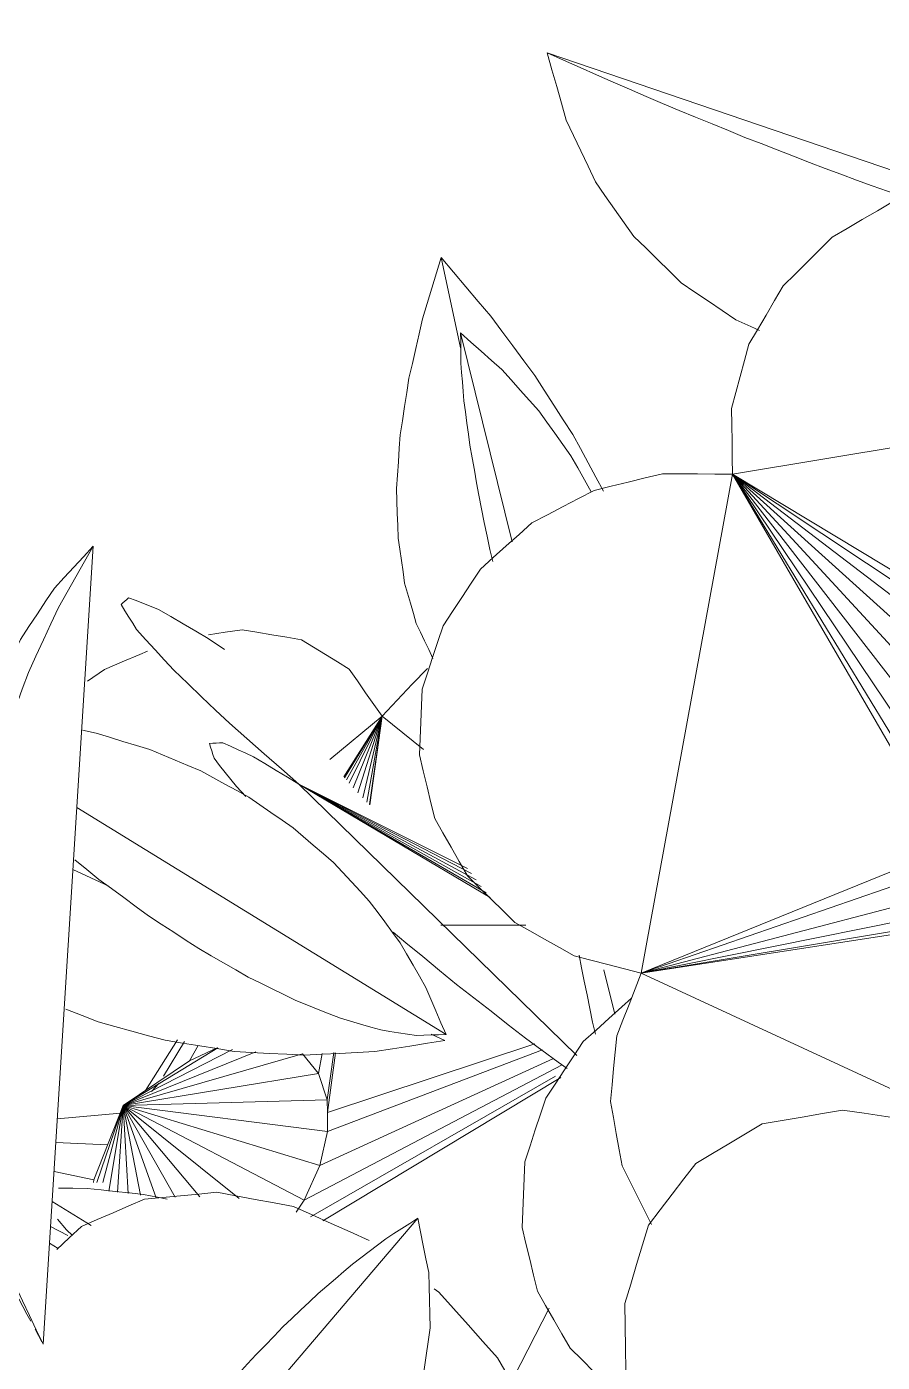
# Model space of a CAD drawing. Header units: metres. Extents: x -18.34 to -13.25, y -25.49 to -16.26.
# Drawn here: x -14.9916 to -14.9324, y -16.5985 to -16.5061 of the extents above; entities that cross this region are included whole.
import ezdxf

# ---------------------------------------------------------------- set-up
doc = ezdxf.new("R2010")
doc.units = ezdxf.units.M
doc.layers.add('Importações nas famílias', color=7, linetype='Continuous', lineweight=5)
doc.layers.add('Vegetação', color=7, linetype='Continuous', lineweight=5)

# ---------------------------------------------------------------- blocks, each defined once
blk = doc.blocks.new('Planta_pergolado_12200 - plantas pergolado_skp_Component_12-V4-Pavimento 02 - Executivo')
at = {"layer": 'Importações nas famílias', "color": 9, "flags": 128}
for points in [[(0.155129, 0.017138), (0.155003, 0.016667), (0.154782, 0.015838)], [(0.154782, 0.015838), (0.154714, 0.014989), (0.154645, 0.01414), (0.154577, 0.013291), (0.154508, 0.012442)], [(0.154508, 0.012442), (0.154594, 0.011593), (0.154679, 0.010744), (0.154764, 0.009894), (0.15485, 0.009045)], [(0.15485, 0.009045), (0.155087, 0.008215), (0.155324, 0.007385), (0.155561, 0.006555), (0.155798, 0.005725)], [(0.155798, 0.005725), (0.156182, 0.004934), (0.156565, 0.004143), (0.156949, 0.003352), (0.157332, 0.002561)], [(0.157332, 0.002561), (0.157853, 0.001827), (0.158374, 0.001094)]]:
    blk.add_lwpolyline(points, dxfattribs=at)
blk = doc.blocks.new('Planta_pergolado_12200 - plantas pergolado_skp_Component_16-V1385-Pavimento 02 - Executivo')
blk.add_blockref('Planta_pergolado_12200 - plantas pergolado_skp_Component_12-V4-Pavimento 02 - Executivo', (0, 0))
blk = doc.blocks.new('Planta_pergolado_12200 - plantas pergolado_skp_-V1386-Pavimento 02 - Executivo')
blk.add_blockref('Planta_pergolado_12200 - plantas pergolado_skp_Component_16-V1385-Pavimento 02 - Executivo', (0, 0))
blk = doc.blocks.new('Planta_pergolado_12200 - plantas pergolado_skp_-V1387-Pavimento 02 - Executivo')
at = {"xscale": 1.254472261797389, "yscale": 1.254472261797389, "zscale": 1.254472261797389, "rotation": 44.99999999999149}
blk.add_blockref('Planta_pergolado_12200 - plantas pergolado_skp_-V1386-Pavimento 02 - Executivo', (0.101937, -0.102346), dxfattribs=at)
blk = doc.blocks.new('Planta_pergolado_12200 - plantas pergolado_skp_Component_12-V108-Pavimento 02 - Executivo')
at = {"layer": 'Importações nas famílias', "color": 9}
blk.add_line((0.159415, -0.000373), (0.166844, 0.020038), dxfattribs=at)
at = {"layer": 'Importações nas famílias', "color": 9, "flags": 128}
for points in [[(0.164582, 0.016998), (0.164856, 0.017774), (0.16513, 0.01855)], [(0.155129, 0.017138), (0.155003, 0.016667), (0.154782, 0.015838)], [(0.163492, 0.013721), (0.163765, 0.01454), (0.164037, 0.01536), (0.16431, 0.016179), (0.164582, 0.016998)], [(0.154782, 0.015838), (0.154714, 0.014989), (0.154645, 0.01414), (0.154577, 0.013291), (0.154508, 0.012442)], [(0.162418, 0.010307), (0.162687, 0.011161), (0.162955, 0.012014), (0.163223, 0.012868), (0.163492, 0.013721)], [(0.154508, 0.012442), (0.154594, 0.011593), (0.154679, 0.010744), (0.154764, 0.009894), (0.15485, 0.009045)], [(0.161373, 0.006794), (0.161634, 0.007672), (0.161896, 0.008551), (0.162157, 0.009429), (0.162418, 0.010307)], [(0.15485, 0.009045), (0.155087, 0.008215), (0.155324, 0.007385), (0.155561, 0.006555), (0.155798, 0.005725)], [(0.160369, 0.003221), (0.16062, 0.004114), (0.160871, 0.005007), (0.161122, 0.005901), (0.161373, 0.006794)], [(0.155798, 0.005725), (0.156182, 0.004934), (0.156565, 0.004143), (0.156949, 0.003352), (0.157332, 0.002561)], [(0.159415, -0.000373), (0.159654, 0.000525), (0.159892, 0.001424), (0.16013, 0.002322), (0.160369, 0.003221)], [(0.157332, 0.002561), (0.157853, 0.001827), (0.158374, 0.001094), (0.158895, 0.00036), (0.159415, -0.000373)]]:
    blk.add_lwpolyline(points, dxfattribs=at)
blk = doc.blocks.new('Planta_pergolado_12200 - plantas pergolado_skp_Component_16-V1460-Pavimento 02 - Executivo')
blk.add_blockref('Planta_pergolado_12200 - plantas pergolado_skp_Component_12-V108-Pavimento 02 - Executivo', (0, 0))
blk = doc.blocks.new('Planta_pergolado_12200 - plantas pergolado_skp_-V1466-Pavimento 02 - Executivo')
blk.add_blockref('Planta_pergolado_12200 - plantas pergolado_skp_Component_16-V1460-Pavimento 02 - Executivo', (0, 0))
blk = doc.blocks.new('Planta_pergolado_12200 - plantas pergolado_skp_-V1467-Pavimento 02 - Executivo')
at = {"xscale": 1.254472261797389, "yscale": 1.254472261797389, "zscale": 1.254472261797389, "rotation": 44.99999999999149}
blk.add_blockref('Planta_pergolado_12200 - plantas pergolado_skp_-V1466-Pavimento 02 - Executivo', (0.101937, -0.102346), dxfattribs=at)
blk = doc.blocks.new('Planta_pergolado_12200 - plantas pergolado_skp_-V1496-Pavimento 02 - Executivo')
at = {"rotation": 89.9999999999999}
for name in ['Planta_pergolado_12200 - plantas pergolado_skp_-V1467-Pavimento 02 - Executivo', 'Planta_pergolado_12200 - plantas pergolado_skp_-V1387-Pavimento 02 - Executivo']:
    blk.add_blockref(name, (0.52797, 0.01573), dxfattribs=at)
blk = doc.blocks.new('Planta_pergolado_12200 - plantas pergolado_skp_Component_12-V1782-Pavimento 02 - Executivo')
at = {"layer": 'Importações nas famílias', "color": 9}
for p, q in [((0.194707, 0.050667), (0.170927, 0.084368)), ((0.171057, 0.084312), (0.17174, 0.084022))]:
    blk.add_line(p, q, dxfattribs=at)
at = {"layer": 'Importações nas famílias', "color": 9, "flags": 128}
for points in [[(0.173894, 0.082937), (0.173152, 0.083294), (0.17241, 0.083652), (0.171669, 0.08401), (0.170927, 0.084368)], [(0.172179, 0.083836), (0.172553, 0.083677), (0.173366, 0.083332), (0.174179, 0.082987)], [(0.176775, 0.081167), (0.176055, 0.081609), (0.175335, 0.082052), (0.174614, 0.082494), (0.173894, 0.082937)], [(0.174179, 0.082987), (0.174989, 0.082527), (0.175799, 0.082066), (0.176609, 0.081606), (0.177419, 0.081146)], [(0.179538, 0.079077), (0.178847, 0.0796), (0.178157, 0.080122), (0.177466, 0.080644), (0.176775, 0.081167)], [(0.177419, 0.081146), (0.178207, 0.080582), (0.178995, 0.080018), (0.179783, 0.079454), (0.180571, 0.07889)], [(0.182152, 0.076692), (0.181499, 0.077288), (0.180845, 0.077885), (0.180192, 0.078481), (0.179538, 0.079077)], [(0.180571, 0.07889), (0.181319, 0.078235), (0.182066, 0.07758), (0.182813, 0.076925), (0.183561, 0.07627)], [(0.184589, 0.074037), (0.18398, 0.0747), (0.18337, 0.075364), (0.182761, 0.076028), (0.182152, 0.076692)], [(0.183561, 0.07627), (0.18425, 0.075539), (0.184939, 0.074809), (0.185628, 0.074078), (0.186318, 0.073348)], [(0.18682, 0.071141), (0.186262, 0.071865), (0.185704, 0.072589), (0.185146, 0.073313), (0.184589, 0.074037)], [(0.186318, 0.073348), (0.186933, 0.072559), (0.187548, 0.07177), (0.188163, 0.070981), (0.188778, 0.070193)], [(0.188822, 0.068038), (0.188321, 0.068814), (0.187821, 0.06959), (0.18732, 0.070365), (0.18682, 0.071141)], [(0.188778, 0.070193), (0.189304, 0.069364), (0.18983, 0.068535), (0.190357, 0.067707), (0.190883, 0.066878)], [(0.190571, 0.064761), (0.190134, 0.06558), (0.189696, 0.066399), (0.189259, 0.067219), (0.188822, 0.068038)], [(0.190883, 0.066878), (0.191308, 0.066029), (0.191733, 0.06518), (0.192159, 0.064331), (0.192584, 0.063482)], [(0.192049, 0.061347), (0.19168, 0.062201), (0.19131, 0.063054), (0.190941, 0.063908), (0.190571, 0.064761)], [(0.192584, 0.063482), (0.192898, 0.062633), (0.193212, 0.061784), (0.193526, 0.060934), (0.193841, 0.060085)], [(0.19324, 0.057834), (0.192942, 0.058712), (0.192644, 0.05959), (0.192347, 0.060469), (0.192049, 0.061347)], [(0.193841, 0.060085), (0.194036, 0.059255), (0.194232, 0.058425), (0.194428, 0.057595), (0.194624, 0.056765)], [(0.194129, 0.05426), (0.193907, 0.055154), (0.193684, 0.056047), (0.193462, 0.05694), (0.19324, 0.057834)], [(0.194624, 0.056765), (0.194696, 0.055974), (0.194769, 0.055183), (0.194842, 0.054392), (0.194915, 0.053601)], [(0.194707, 0.050667), (0.194563, 0.051565), (0.194418, 0.052464), (0.194273, 0.053362), (0.194129, 0.05426)], [(0.194915, 0.053601), (0.194863, 0.052867), (0.194811, 0.052134), (0.194759, 0.0514), (0.194707, 0.050667)]]:
    blk.add_lwpolyline(points, dxfattribs=at)
blk = doc.blocks.new('Planta_pergolado_12200 - plantas pergolado_skp_Component_16-V1784-Pavimento 02 - Executivo')
blk.add_blockref('Planta_pergolado_12200 - plantas pergolado_skp_Component_12-V1782-Pavimento 02 - Executivo', (0, 0))
blk = doc.blocks.new('Planta_pergolado_12200 - plantas pergolado_skp_Component_12-V409-Pavimento 02 - Executivo')
at = {"layer": 'Importações nas famílias', "color": 9}
for p, q in [((0.193129, 0.071553), (0.192242, 0.071578)), ((0.203403, 0.068928), (0.191329, 0.065893)), ((0.185073, 0.06432), (0.183091, 0.063822)), ((0.165344, 0.05936), (0.164591, 0.059171))]:
    blk.add_line(p, q, dxfattribs=at)
at = {"layer": 'Importações nas famílias', "color": 9, "flags": 128}
for points in [[(0.196639, 0.07106), (0.195762, 0.071183), (0.194884, 0.071306), (0.194006, 0.07143), (0.193129, 0.071553)], [(0.200077, 0.070182), (0.199218, 0.070401), (0.198358, 0.070621), (0.197499, 0.07084), (0.196639, 0.07106)], [(0.179135, 0.069629), (0.178312, 0.069272), (0.177489, 0.068915), (0.176666, 0.068558), (0.175843, 0.068201)], [(0.180841, 0.070159), (0.179988, 0.069894), (0.179135, 0.069629)], [(0.203403, 0.068928), (0.202571, 0.069241), (0.20174, 0.069555), (0.200908, 0.069868), (0.200077, 0.070182)], [(0.175843, 0.068201), (0.17506, 0.067756), (0.174276, 0.06731), (0.173493, 0.066865), (0.172709, 0.066419)], [(0.172709, 0.066419), (0.171974, 0.065891), (0.171238, 0.065362), (0.170503, 0.064833), (0.169768, 0.064304)], [(0.169768, 0.064304), (0.169089, 0.063698), (0.16841, 0.063092), (0.167731, 0.062485), (0.167051, 0.061879)], [(0.167051, 0.061879), (0.166436, 0.061202), (0.165821, 0.060525), (0.165206, 0.059848), (0.164591, 0.059171)]]:
    blk.add_lwpolyline(points, dxfattribs=at)
blk = doc.blocks.new('Planta_pergolado_12200 - plantas pergolado_skp_Component_12-V1786-Pavimento 02 - Executivo')
at = {"layer": 'Importações nas famílias', "color": 9}
blk.add_line((0.19005, 0.027809), (0.186351, 0.030818), dxfattribs=at)
at = {"layer": 'Importações nas famílias', "color": 9, "flags": 128}
for points in [[(0.179223, 0.043324), (0.178775, 0.043541), (0.178326, 0.043758), (0.177877, 0.043975), (0.177429, 0.044192)], [(0.180993, 0.042083), (0.180551, 0.042393), (0.180108, 0.042704), (0.179666, 0.043014), (0.179223, 0.043324)], [(0.182719, 0.04048), (0.182288, 0.040881), (0.181856, 0.041281), (0.181425, 0.041682), (0.180993, 0.042083)], [(0.184383, 0.038535), (0.183967, 0.039021), (0.183551, 0.039507), (0.183135, 0.039994), (0.182719, 0.04048)], [(0.185964, 0.036268), (0.185569, 0.036835), (0.185173, 0.037401), (0.184778, 0.037968), (0.184383, 0.038535)], [(0.187447, 0.033705), (0.187076, 0.034346), (0.186706, 0.034987), (0.186335, 0.035627), (0.185964, 0.036268)], [(0.188814, 0.030875), (0.188472, 0.031583), (0.18813, 0.03229), (0.187789, 0.032998), (0.187447, 0.033705)], [(0.175976, 0.031962), (0.176743, 0.031639), (0.177511, 0.031315), (0.178278, 0.030992), (0.179045, 0.030668)], [(0.179045, 0.030668), (0.179901, 0.030383), (0.180757, 0.030098), (0.181613, 0.029813), (0.182469, 0.029527)], [(0.19005, 0.027809), (0.189741, 0.028575), (0.189432, 0.029342), (0.189123, 0.030109), (0.188814, 0.030875)], [(0.182469, 0.029527), (0.183393, 0.029287), (0.184317, 0.029047), (0.185242, 0.028807), (0.186166, 0.028567)], [(0.186166, 0.028567), (0.187137, 0.028377), (0.188108, 0.028188), (0.189079, 0.027998), (0.19005, 0.027809)]]:
    blk.add_lwpolyline(points, dxfattribs=at)
blk = doc.blocks.new('Planta_pergolado_12200 - plantas pergolado_skp_Component_17-V1788-Pavimento 02 - Executivo')
at = {"layer": 'Importações nas famílias', "color": 9}
for p, q in [((0.17342, 0.080043), (0.173935, 0.080104)), ((0.173443, 0.079199), (0.174437, 0.079393)), ((0.176076, 0.07707), (0.174202, 0.076111)), ((0.175431, 0.072176), (0.172849, 0.075844)), ((0.175431, 0.072176), (0.173243, 0.076088)), ((0.175431, 0.072176), (0.173751, 0.075929)), ((0.175431, 0.072176), (0.173997, 0.076127)), ((0.174202, 0.076111), (0.174139, 0.076241)), ((0.175431, 0.072176), (0.174202, 0.076111)), ((0.174777, 0.07427), (0.176935, 0.075853)), ((0.175431, 0.072176), (0.171829, 0.075233)), ((0.175431, 0.072176), (0.172392, 0.075559)), ((0.175431, 0.072176), (0.171121, 0.074823)), ((0.175287, 0.072577), (0.177648, 0.074843)), ((0.175431, 0.072176), (0.17038, 0.074193)), ((0.175431, 0.072176), (0.169392, 0.073365)), ((0.175431, 0.072176), (0.165083, 0.07014)), ((0.175431, 0.072176), (0.16558, 0.068242)), ((0.175431, 0.072176), (0.166371, 0.066613)), ((0.167402, 0.065362), (0.175431, 0.072176)), ((0.175431, 0.072176), (0.167757, 0.072176)), ((0.175431, 0.072176), (0.168603, 0.064576)), ((0.169891, 0.064308), (0.175431, 0.072176)), ((0.171832, 0.065742), (0.175431, 0.072176)), ((0.175431, 0.072176), (0.17284, 0.066389)), ((0.173479, 0.066799), (0.175431, 0.072176)), ((0.175431, 0.072176), (0.174202, 0.068242)), ((0.150942, 0.070473), (0.151748, 0.066554)), ((0.158737, 0.056909), (0.163669, 0.070359)), ((0.158996, 0.057033), (0.164299, 0.070604)), ((0.165083, 0.07014), (0.165021, 0.070885)), ((0.174746, 0.070699), (0.1747, 0.07014)), ((0.175019, 0.070859), (0.17537, 0.067785)), ((0.165083, 0.07014), (0.159092, 0.056359)), ((0.16558, 0.068242), (0.165083, 0.07014)), ((0.17503, 0.067637), (0.174757, 0.069706)), ((0.16558, 0.068242), (0.159642, 0.056379)), ((0.166371, 0.066613), (0.16558, 0.068242)), ((0.174202, 0.068242), (0.173512, 0.06682)), ((0.174354, 0.067344), (0.174202, 0.068242)), ((0.166371, 0.066613), (0.160364, 0.05639)), ((0.166989, 0.065863), (0.166371, 0.066613)), ((0.166989, 0.065863), (0.160862, 0.056398)), ((0.167402, 0.065362), (0.166989, 0.065863)), ((0.16859, 0.063194), (0.166989, 0.065863)), ((0.168603, 0.064576), (0.167402, 0.065362)), ((0.168664, 0.063236), (0.167402, 0.065362)), ((0.169891, 0.064308), (0.168603, 0.064576)), ((0.169109, 0.063653), (0.168603, 0.064576)), ((0.190586, 0.05628), (0.190275, 0.055252)), ((0.177606, 0.048161), (0.175232, 0.052119)), ((0.177606, 0.048161), (0.175258, 0.052121)), ((0.177606, 0.048161), (0.175443, 0.052105)), ((0.177606, 0.048161), (0.175739, 0.05207)), ((0.177606, 0.048161), (0.176095, 0.052021)), ((0.177606, 0.048161), (0.17645, 0.051969)), ((0.177606, 0.048161), (0.176752, 0.051919)), ((0.177606, 0.048161), (0.176976, 0.051879)), ((0.177606, 0.048161), (0.177118, 0.05185)), ((0.177188, 0.051831), (0.177606, 0.048161)), ((0.177606, 0.048161), (0.178311, 0.051589)), ((0.177606, 0.048161), (0.174862, 0.048161))]:
    blk.add_line(p, q, dxfattribs=at)
at = {"layer": 'Importações nas famílias', "color": 9, "flags": 128}
for points in [[(0.190275, 0.055252), (0.189808, 0.054386), (0.18934, 0.05352), (0.189128, 0.053129)], [(0.187217, 0.050499), (0.186623, 0.049854), (0.186029, 0.049209)], [(0.186029, 0.049209), (0.18535, 0.048829), (0.184671, 0.048449), (0.183992, 0.048068), (0.183313, 0.047688)], [(0.177606, 0.048161), (0.177512, 0.047032), (0.177418, 0.045903), (0.177324, 0.044774)], [(0.18044, 0.047331), (0.179731, 0.047538), (0.179023, 0.047746), (0.178315, 0.047953), (0.177606, 0.048161)], [(0.183313, 0.047688), (0.182594, 0.047599), (0.181876, 0.04751), (0.181158, 0.04742), (0.18044, 0.047331)]]:
    blk.add_lwpolyline(points, dxfattribs=at)
blk = doc.blocks.new('Planta_pergolado_12200 - plantas pergolado_skp_Component_16-V1789-Pavimento 02 - Executivo')
for name in ['Planta_pergolado_12200 - plantas pergolado_skp_Component_17-V1788-Pavimento 02 - Executivo', 'Planta_pergolado_12200 - plantas pergolado_skp_Component_12-V409-Pavimento 02 - Executivo', 'Planta_pergolado_12200 - plantas pergolado_skp_Component_12-V1786-Pavimento 02 - Executivo']:
    blk.add_blockref(name, (0, 0))
blk = doc.blocks.new('Planta_pergolado_12200 - plantas pergolado_skp_Component_12-V1792-Pavimento 02 - Executivo')
at = {"layer": 'Importações nas famílias', "color": 9}
for p, q in [((0.174179, 0.082987), (0.174989, 0.082527)), ((0.175799, 0.082066), (0.176509, 0.081664)), ((0.176609, 0.081606), (0.177419, 0.081146)), ((0.178995, 0.080018), (0.179587, 0.079594)), ((0.179783, 0.079454), (0.180571, 0.07889)), ((0.186318, 0.073348), (0.186933, 0.072559)), ((0.190357, 0.067707), (0.190883, 0.066878))]:
    blk.add_line(p, q, dxfattribs=at)
at = {"layer": 'Importações nas famílias', "color": 9, "flags": 128}
for points in [[(0.172553, 0.083677), (0.173366, 0.083332), (0.174179, 0.082987)], [(0.177419, 0.081146), (0.178207, 0.080582), (0.178911, 0.080078)], [(0.180571, 0.07889), (0.181319, 0.078235), (0.182066, 0.07758), (0.182813, 0.076925), (0.183561, 0.07627)], [(0.183561, 0.07627), (0.18425, 0.075539), (0.184939, 0.074809), (0.185628, 0.074078), (0.186318, 0.073348)], [(0.186979, 0.0725), (0.187548, 0.07177), (0.188028, 0.071155)], [(0.189455, 0.069126), (0.18983, 0.068535), (0.190157, 0.068022)], [(0.190883, 0.066878), (0.191308, 0.066029), (0.191733, 0.06518), (0.192159, 0.064331), (0.192584, 0.063482)], [(0.192584, 0.063482), (0.192898, 0.062633), (0.193212, 0.061784), (0.193526, 0.060934), (0.193841, 0.060085)], [(0.193841, 0.060085), (0.194036, 0.059255), (0.194232, 0.058425), (0.194428, 0.057595), (0.194624, 0.056765)], [(0.194624, 0.056765), (0.194696, 0.055974), (0.194769, 0.055183), (0.194842, 0.054392), (0.194915, 0.053601)], [(0.194915, 0.053601), (0.194863, 0.052867), (0.194811, 0.052134)]]:
    blk.add_lwpolyline(points, dxfattribs=at)
blk = doc.blocks.new('Planta_pergolado_12200 - plantas pergolado_skp_Component_16-V1796-Pavimento 02 - Executivo')
blk.add_blockref('Planta_pergolado_12200 - plantas pergolado_skp_Component_12-V1792-Pavimento 02 - Executivo', (0, 0))
blk = doc.blocks.new('Planta_pergolado_12200 - plantas pergolado_skp_-V1797-Pavimento 02 - Executivo')
for name in ['Planta_pergolado_12200 - plantas pergolado_skp_Component_16-V1784-Pavimento 02 - Executivo', 'Planta_pergolado_12200 - plantas pergolado_skp_Component_16-V1796-Pavimento 02 - Executivo', 'Planta_pergolado_12200 - plantas pergolado_skp_Component_16-V1789-Pavimento 02 - Executivo']:
    blk.add_blockref(name, (0, 0))
blk = doc.blocks.new('Planta_pergolado_12200 - plantas pergolado_skp_-V1798-Pavimento 02 - Executivo')
at = {"xscale": 1.254472261797389, "yscale": 1.254472261797389, "zscale": 1.254472261797389, "rotation": 44.99999999999149}
blk.add_blockref('Planta_pergolado_12200 - plantas pergolado_skp_-V1797-Pavimento 02 - Executivo', (0.101937, -0.102346), dxfattribs=at)
blk = doc.blocks.new('Planta_pergolado_12200 - plantas pergolado_skp_-V1872-Pavimento 02 - Executivo')
at = {"rotation": 89.9999999999999}
blk.add_blockref('Planta_pergolado_12200 - plantas pergolado_skp_-V1798-Pavimento 02 - Executivo', (0.274037, 0.01573), dxfattribs=at)
blk = doc.blocks.new('Planta_pergolado_12200 - plantas pergolado_skp_Component_12-V493-Pavimento 02 - Executivo')
at = {"layer": 'Importações nas famílias', "color": 9}
blk.add_line((-0.273387, -0.20205), (-0.305603, -0.174577), dxfattribs=at)
at = {"layer": 'Importações nas famílias', "color": 9, "flags": 128}
for points in [[(-0.305603, -0.174577), (-0.304665, -0.174387), (-0.303726, -0.174198), (-0.302788, -0.174009), (-0.301849, -0.173819)], [(-0.301849, -0.173819), (-0.300891, -0.173793), (-0.299932, -0.173767), (-0.298974, -0.173741), (-0.298015, -0.173714)], [(-0.298015, -0.173714), (-0.29706, -0.173852), (-0.296104, -0.173989), (-0.295148, -0.174127), (-0.294192, -0.174265)], [(-0.294192, -0.174265), (-0.293261, -0.174563), (-0.29233, -0.174861), (-0.2914, -0.175159), (-0.290469, -0.175457)], [(-0.304176, -0.176776), (-0.304533, -0.176226), (-0.304889, -0.175676), (-0.305246, -0.175127), (-0.305603, -0.174577)], [(-0.290469, -0.175457), (-0.289585, -0.175909), (-0.288701, -0.176361), (-0.287817, -0.176813), (-0.286933, -0.177264)], [(-0.302434, -0.179079), (-0.30287, -0.178503), (-0.303305, -0.177927), (-0.30374, -0.177351), (-0.304176, -0.176776)], [(-0.286933, -0.177264), (-0.286116, -0.177859), (-0.2853, -0.178454), (-0.284483, -0.179048), (-0.283667, -0.179643)], [(-0.300398, -0.181462), (-0.300907, -0.180866), (-0.301416, -0.18027), (-0.301925, -0.179675), (-0.302434, -0.179079)], [(-0.283667, -0.179643), (-0.282937, -0.180367), (-0.282208, -0.181091), (-0.281478, -0.181814), (-0.280748, -0.182538)], [(-0.298089, -0.183897), (-0.298666, -0.183288), (-0.299243, -0.182679), (-0.299821, -0.182071), (-0.300398, -0.181462)], [(-0.280748, -0.182538), (-0.280122, -0.183374), (-0.279497, -0.18421), (-0.278871, -0.185046), (-0.278245, -0.185881)], [(-0.295534, -0.186358), (-0.296173, -0.185743), (-0.296811, -0.185128), (-0.29745, -0.184513), (-0.298089, -0.183897)], [(-0.29276, -0.188818), (-0.293454, -0.188203), (-0.294147, -0.187588), (-0.29484, -0.186973), (-0.295534, -0.186358)], [(-0.278245, -0.185881), (-0.277738, -0.18681), (-0.27723, -0.187738), (-0.276723, -0.188666), (-0.276216, -0.189594)], [(-0.289799, -0.191249), (-0.29054, -0.190641), (-0.29128, -0.190033), (-0.29202, -0.189426), (-0.29276, -0.188818)], [(-0.276216, -0.189594), (-0.275839, -0.190593), (-0.275462, -0.191592), (-0.275085, -0.192591), (-0.274708, -0.19359)], [(-0.286684, -0.193623), (-0.287463, -0.193029), (-0.288242, -0.192436), (-0.289021, -0.191842), (-0.289799, -0.191249)], [(-0.283449, -0.195915), (-0.284258, -0.195342), (-0.285066, -0.194769), (-0.285875, -0.194196), (-0.286684, -0.193623)], [(-0.274708, -0.19359), (-0.274471, -0.194636), (-0.274233, -0.195682), (-0.273996, -0.196728), (-0.273758, -0.197774)], [(-0.28013, -0.1981), (-0.280959, -0.197554), (-0.281789, -0.197008), (-0.282619, -0.196461), (-0.283449, -0.195915)], [(-0.276763, -0.200152), (-0.277605, -0.199639), (-0.278446, -0.199126), (-0.279288, -0.198613), (-0.28013, -0.1981)], [(-0.273758, -0.197774), (-0.273666, -0.198843), (-0.273573, -0.199912), (-0.27348, -0.200981), (-0.273387, -0.20205)], [(-0.273387, -0.20205), (-0.274231, -0.201575), (-0.275075, -0.201101), (-0.275919, -0.200627), (-0.276763, -0.200152)]]:
    blk.add_lwpolyline(points, dxfattribs=at)
blk = doc.blocks.new('Planta_pergolado_12200 - plantas pergolado_skp_Component_12-V495-Pavimento 02 - Executivo')
at = {"layer": 'Importações nas famílias', "color": 9}
for p, q in [((-0.334005, -0.198149), (-0.318307, -0.172619)), ((-0.339337, -0.197764), (-0.339143, -0.196807)), ((-0.340374, -0.208507), (-0.338247, -0.205049))]:
    blk.add_line(p, q, dxfattribs=at)
at = {"layer": 'Importações nas famílias', "color": 9, "flags": 128}
for points in [[(-0.321556, -0.174011), (-0.320744, -0.173663), (-0.319931, -0.173315), (-0.319119, -0.172967), (-0.318307, -0.172619)], [(-0.318307, -0.172619), (-0.31829, -0.173131), (-0.318273, -0.173644), (-0.318256, -0.174157), (-0.31824, -0.17467)], [(-0.324643, -0.175787), (-0.323871, -0.175343), (-0.323099, -0.174899), (-0.322328, -0.174455), (-0.321556, -0.174011)], [(-0.31824, -0.17467), (-0.318334, -0.175283), (-0.318428, -0.175897), (-0.318522, -0.176511), (-0.318617, -0.177124)], [(-0.327533, -0.177926), (-0.32681, -0.177391), (-0.326088, -0.176856), (-0.325365, -0.176322), (-0.324643, -0.175787)], [(-0.318617, -0.177124), (-0.31882, -0.177824), (-0.319023, -0.178525), (-0.319226, -0.179225), (-0.319429, -0.179925)], [(-0.330195, -0.180404), (-0.329529, -0.179784), (-0.328864, -0.179165), (-0.328198, -0.178545), (-0.327533, -0.177926)], [(-0.319429, -0.179925), (-0.319737, -0.180695), (-0.320044, -0.181465), (-0.320351, -0.182235), (-0.320659, -0.183006)], [(-0.332598, -0.183194), (-0.331997, -0.182496), (-0.331396, -0.181799), (-0.330795, -0.181101), (-0.330195, -0.180404)], [(-0.334716, -0.186265), (-0.334187, -0.185497), (-0.333657, -0.184729), (-0.333127, -0.183962), (-0.332598, -0.183194)], [(-0.320659, -0.183006), (-0.321063, -0.183828), (-0.321467, -0.18465), (-0.321871, -0.185472), (-0.322275, -0.186294)], [(-0.336526, -0.189582), (-0.336073, -0.188753), (-0.335621, -0.187923), (-0.335169, -0.187094), (-0.334716, -0.186265)], [(-0.322275, -0.186294), (-0.322767, -0.187149), (-0.323259, -0.188004), (-0.32375, -0.188859), (-0.324242, -0.189714)], [(-0.338007, -0.193109), (-0.337637, -0.192227), (-0.337266, -0.191346), (-0.336896, -0.190464), (-0.336526, -0.189582)], [(-0.324242, -0.189714), (-0.324809, -0.190581), (-0.325377, -0.191449), (-0.325944, -0.192316), (-0.326512, -0.193184)], [(-0.339143, -0.196807), (-0.338859, -0.195883), (-0.338575, -0.194958), (-0.338291, -0.194034), (-0.338007, -0.193109)], [(-0.326512, -0.193184), (-0.327142, -0.194044), (-0.327772, -0.194903), (-0.328402, -0.195763), (-0.329032, -0.196623)], [(-0.329032, -0.196623), (-0.329709, -0.197455), (-0.330387, -0.198287)], [(-0.340374, -0.208507), (-0.340364, -0.207518), (-0.340353, -0.206528), (-0.340343, -0.205539), (-0.340333, -0.204549)], [(-0.337481, -0.205963), (-0.338204, -0.206599), (-0.338928, -0.207235), (-0.339651, -0.207871), (-0.340374, -0.208507)]]:
    blk.add_lwpolyline(points, dxfattribs=at)
blk = doc.blocks.new('Planta_pergolado_12200 - plantas pergolado_skp_Component_12-V496-Pavimento 02 - Executivo')
at = {"layer": 'Importações nas famílias', "color": 9}
for p, q in [((-0.366823, -0.17161), (-0.352374, -0.168041)), ((-0.351007, -0.16939), (-0.351833, -0.169583))]:
    blk.add_line(p, q, dxfattribs=at)
at = {"layer": 'Importações nas famílias', "color": 9, "flags": 128}
for points in [[(-0.358322, -0.163983), (-0.357487, -0.163513), (-0.356652, -0.163043), (-0.355817, -0.162573)], [(-0.361432, -0.166211), (-0.360655, -0.165654), (-0.359877, -0.165097), (-0.3591, -0.16454), (-0.358322, -0.163983)], [(-0.364276, -0.168763), (-0.363565, -0.168125), (-0.362854, -0.167487), (-0.362143, -0.166849), (-0.361432, -0.166211)], [(-0.366823, -0.17161), (-0.366186, -0.170898), (-0.36555, -0.170186), (-0.364913, -0.169475), (-0.364276, -0.168763)], [(-0.351833, -0.169583), (-0.352773, -0.169777), (-0.353714, -0.169971), (-0.354654, -0.170165), (-0.355594, -0.170359)], [(-0.355594, -0.170359), (-0.356458, -0.17051), (-0.357323, -0.17066), (-0.358187, -0.170811), (-0.359051, -0.170962)], [(-0.364732, -0.171595), (-0.365254, -0.171598), (-0.365777, -0.171602), (-0.3663, -0.171606), (-0.366823, -0.17161)], [(-0.36212, -0.171377), (-0.362773, -0.171431), (-0.363426, -0.171486), (-0.364079, -0.17154), (-0.364732, -0.171595)], [(-0.359051, -0.170962), (-0.359818, -0.171065), (-0.360586, -0.171169), (-0.361353, -0.171273), (-0.36212, -0.171377)]]:
    blk.add_lwpolyline(points, dxfattribs=at)
blk = doc.blocks.new('Planta_pergolado_12200 - plantas pergolado_skp_Component_17-V1874-Pavimento 02 - Executivo')
at = {"layer": 'Importações nas famílias', "color": 9}
for p, q in [((-0.357046, -0.15281), (-0.363162, -0.116046)), ((-0.342648, -0.128956), (-0.357046, -0.15281)), ((-0.357046, -0.15281), (-0.342662, -0.13114)), ((-0.357046, -0.15281), (-0.342145, -0.133273)), ((-0.357046, -0.15281), (-0.341131, -0.135209)), ((-0.357046, -0.15281), (-0.339691, -0.136815)), ((-0.357046, -0.15281), (-0.337922, -0.137983)), ((-0.357046, -0.15281), (-0.331879, -0.138227)), ((-0.357046, -0.15281), (-0.335945, -0.138633)), ((-0.357046, -0.15281), (-0.333895, -0.13872)), ((-0.330655, -0.139163), (-0.322537, -0.159124)), ((-0.329238, -0.139788), (-0.322537, -0.159124)), ((-0.313511, -0.139625), (-0.322537, -0.159124)), ((-0.327445, -0.140403), (-0.322537, -0.159124)), ((-0.326232, -0.140819), (-0.322537, -0.159124)), ((-0.322537, -0.159124), (-0.325556, -0.140992)), ((-0.322537, -0.159124), (-0.325327, -0.140973)), ((-0.357046, -0.15281), (-0.322537, -0.159124))]:
    blk.add_line(p, q, dxfattribs=at)
at = {"layer": 'Importações nas famílias', "color": 9, "flags": 128}
for points in [[(-0.375877, -0.141749), (-0.375264, -0.142791), (-0.374651, -0.143833), (-0.374039, -0.144875), (-0.373426, -0.145917)], [(-0.373426, -0.145917), (-0.372586, -0.146763), (-0.371747, -0.14761), (-0.370907, -0.148456), (-0.370067, -0.149302)], [(-0.370067, -0.149302), (-0.369058, -0.149895), (-0.368049, -0.150488), (-0.367039, -0.151081), (-0.36603, -0.151674)], [(-0.36603, -0.151674), (-0.364919, -0.151973), (-0.363809, -0.152272), (-0.362699, -0.152571), (-0.361588, -0.15287)], [(-0.361588, -0.15287), (-0.360453, -0.152855), (-0.359317, -0.15284), (-0.358181, -0.152825), (-0.357046, -0.15281)], [(-0.357046, -0.15281), (-0.357053, -0.154021), (-0.357061, -0.155232), (-0.357069, -0.156443), (-0.357077, -0.157655)], [(-0.357077, -0.157655), (-0.35679, -0.158837), (-0.356503, -0.160019), (-0.356216, -0.161202), (-0.355929, -0.162384)], [(-0.309228, -0.160433), (-0.308211, -0.159927), (-0.307195, -0.15942), (-0.306179, -0.158913), (-0.305162, -0.158406)], [(-0.323743, -0.163753), (-0.323442, -0.162596), (-0.32314, -0.161438), (-0.322838, -0.160281), (-0.322537, -0.159124)], [(-0.322537, -0.159124), (-0.321458, -0.159544), (-0.320379, -0.159964), (-0.3193, -0.160384), (-0.318221, -0.160805)], [(-0.313682, -0.161251), (-0.312569, -0.161047), (-0.311455, -0.160842), (-0.310341, -0.160638), (-0.309228, -0.160433)], [(-0.318221, -0.160805), (-0.317087, -0.160916), (-0.315952, -0.161028), (-0.314817, -0.16114), (-0.313682, -0.161251)], [(-0.355929, -0.162384), (-0.355368, -0.163457), (-0.354806, -0.16453), (-0.354244, -0.165603), (-0.353682, -0.166676)], [(-0.326044, -0.167852), (-0.325469, -0.166827), (-0.324894, -0.165803), (-0.324318, -0.164778), (-0.323743, -0.163753)], [(-0.353682, -0.166676), (-0.352884, -0.167567), (-0.352086, -0.168457), (-0.351287, -0.169348), (-0.350489, -0.170239)], [(-0.329281, -0.171141), (-0.328472, -0.170319), (-0.327662, -0.169496), (-0.326853, -0.168674), (-0.326044, -0.167852)], [(-0.350489, -0.170239), (-0.349508, -0.170886), (-0.348528, -0.171534), (-0.347547, -0.172181), (-0.346566, -0.172828)], [(-0.333234, -0.173395), (-0.332246, -0.172832), (-0.331258, -0.172268), (-0.330269, -0.171704), (-0.329281, -0.171141)], [(-0.346566, -0.172828), (-0.34547, -0.173189), (-0.344374, -0.173549), (-0.343278, -0.173909), (-0.342182, -0.174269)], [(-0.337635, -0.174463), (-0.336535, -0.174196), (-0.335434, -0.173929), (-0.334334, -0.173662), (-0.333234, -0.173395)], [(-0.342182, -0.174269), (-0.341045, -0.174317), (-0.339908, -0.174366), (-0.338771, -0.174414), (-0.337635, -0.174463)]]:
    blk.add_lwpolyline(points, dxfattribs=at)
blk = doc.blocks.new('Planta_pergolado_12200 - plantas pergolado_skp_Component_16-V1875-Pavimento 02 - Executivo')
for name in ['Planta_pergolado_12200 - plantas pergolado_skp_Component_17-V1874-Pavimento 02 - Executivo', 'Planta_pergolado_12200 - plantas pergolado_skp_Component_12-V496-Pavimento 02 - Executivo', 'Planta_pergolado_12200 - plantas pergolado_skp_Component_12-V495-Pavimento 02 - Executivo', 'Planta_pergolado_12200 - plantas pergolado_skp_Component_12-V493-Pavimento 02 - Executivo']:
    blk.add_blockref(name, (0, 0))
blk = doc.blocks.new('Planta_pergolado_12200 - plantas pergolado_skp_Component_12-V1887-Pavimento 02 - Executivo')
at = {"layer": 'Importações nas famílias', "color": 9}
for p, q in [((-0.306751, -0.19986), (-0.305094, -0.197165)), ((-0.3044, -0.198455), (-0.304809, -0.198861)), ((-0.304809, -0.198861), (-0.305532, -0.199497))]:
    blk.add_line(p, q, dxfattribs=at)
at = {"layer": 'Importações nas famílias', "color": 9, "flags": 128}
for points in [[(-0.307248, -0.193532), (-0.307054, -0.192575), (-0.306918, -0.191909)], [(-0.30766, -0.197447), (-0.307557, -0.196468), (-0.307454, -0.195489), (-0.307351, -0.194511), (-0.307248, -0.193532)], [(-0.307681, -0.199426), (-0.30767, -0.198436), (-0.30766, -0.197447)]]:
    blk.add_lwpolyline(points, dxfattribs=at)
blk = doc.blocks.new('Planta_pergolado_12200 - plantas pergolado_skp_Component_12-V1888-Pavimento 02 - Executivo')
at = {"layer": 'Importações nas famílias', "color": 9}
for p, q in [((-0.322766, -0.161695), (-0.319702, -0.160938)), ((-0.318335, -0.162287), (-0.31916, -0.16248)), ((-0.322922, -0.163257), (-0.323786, -0.163407))]:
    blk.add_line(p, q, dxfattribs=at)
at = {"layer": 'Importações nas famílias', "color": 9, "flags": 128}
blk.add_lwpolyline([(-0.31916, -0.16248), (-0.3201, -0.162674), (-0.321041, -0.162868), (-0.321981, -0.163062), (-0.322922, -0.163257)], dxfattribs=at)
blk = doc.blocks.new('Planta_pergolado_12200 - plantas pergolado_skp_Component_17-V1889-Pavimento 02 - Executivo')
at = {"layer": 'Importações nas famílias', "color": 9}
blk.add_line((-0.293371, -0.160749), (-0.293026, -0.160134), dxfattribs=at)
at = {"layer": 'Importações nas famílias', "color": 9, "flags": 128}
for points in [[(-0.329724, -0.084418), (-0.329997, -0.0848), (-0.330772, -0.085881), (-0.331546, -0.086961), (-0.33232, -0.088041)], [(-0.33232, -0.088041), (-0.332761, -0.089325), (-0.333201, -0.090609), (-0.333641, -0.091892), (-0.334082, -0.093176)], [(-0.334082, -0.093176), (-0.334151, -0.094552), (-0.33422, -0.095929)], [(-0.32081, -0.159796), (-0.320211, -0.160464), (-0.319413, -0.161355), (-0.318614, -0.162246), (-0.317816, -0.163136)], [(-0.296608, -0.164038), (-0.295799, -0.163216), (-0.29499, -0.162394), (-0.29418, -0.161572), (-0.293371, -0.160749)], [(-0.317816, -0.163136), (-0.316835, -0.163784), (-0.315855, -0.164431), (-0.314874, -0.165079), (-0.313893, -0.165726)], [(-0.300562, -0.166293), (-0.299573, -0.165729), (-0.298585, -0.165166), (-0.297596, -0.164602), (-0.296608, -0.164038)], [(-0.313893, -0.165726), (-0.312797, -0.166086), (-0.311701, -0.166446), (-0.310605, -0.166806), (-0.309509, -0.167167)], [(-0.304962, -0.16736), (-0.303862, -0.167093), (-0.302762, -0.166827), (-0.301662, -0.16656), (-0.300562, -0.166293)], [(-0.309509, -0.167167), (-0.308372, -0.167215), (-0.307235, -0.167263), (-0.306099, -0.167312), (-0.304962, -0.16736)]]:
    blk.add_lwpolyline(points, dxfattribs=at)
blk = doc.blocks.new('Planta_pergolado_12200 - plantas pergolado_skp_Component_16-V1890-Pavimento 02 - Executivo')
for name in ['Planta_pergolado_12200 - plantas pergolado_skp_Component_17-V1889-Pavimento 02 - Executivo', 'Planta_pergolado_12200 - plantas pergolado_skp_Component_12-V1888-Pavimento 02 - Executivo', 'Planta_pergolado_12200 - plantas pergolado_skp_Component_12-V1887-Pavimento 02 - Executivo']:
    blk.add_blockref(name, (0, 0))
blk = doc.blocks.new('Planta_pergolado_12200 - plantas pergolado_skp_-V1942-Pavimento 02 - Executivo')
at = {"layer": 'Importações nas famílias', "color": 9}
blk.add_line((-0.32586, -0.167092), (-0.32586, -0.172979), dxfattribs=at)
for name in ['Planta_pergolado_12200 - plantas pergolado_skp_Component_16-V1890-Pavimento 02 - Executivo', 'Planta_pergolado_12200 - plantas pergolado_skp_Component_16-V1875-Pavimento 02 - Executivo']:
    blk.add_blockref(name, (0, 0))
blk = doc.blocks.new('Planta_pergolado_12200 - plantas pergolado_skp_-V2183-Pavimento 02 - Executivo')
blk.add_blockref('Planta_pergolado_12200 - plantas pergolado_skp_-V1942-Pavimento 02 - Executivo', (0, 0))
blk = doc.blocks.new('Planta_pergolado_12200 - plantas pergolado_skp_Component_17-V2232-Pavimento 02 - Executivo')
at = {"layer": 'Importações nas famílias', "color": 9}
for p, q in [((-0.284634, -0.161177), (-0.283315, -0.160132)), ((-0.254279, -0.164995), (-0.254254, -0.161412)), ((-0.292891, -0.161816), (-0.292534, -0.162509)), ((-0.255774, -0.165269), (-0.255599, -0.162331)), ((-0.290732, -0.166007), (-0.286392, -0.162569)), ((-0.248239, -0.16314), (-0.254279, -0.164995)), ((-0.248193, -0.16323), (-0.25328, -0.164813)), ((-0.25823, -0.166318), (-0.257902, -0.163997)), ((-0.247835, -0.163925), (-0.250916, -0.164982)), ((-0.261193, -0.165204), (-0.26237, -0.169876)), ((-0.26048, -0.16789), (-0.259833, -0.164765)), ((-0.255774, -0.165269), (-0.25823, -0.166318)), ((-0.254279, -0.164995), (-0.255774, -0.165269)), ((-0.254488, -0.169041), (-0.255774, -0.165269)), ((-0.25328, -0.164813), (-0.254279, -0.164995)), ((-0.250916, -0.164982), (-0.25328, -0.164813)), ((-0.25328, -0.164813), (-0.252827, -0.167831)), ((-0.250947, -0.16646), (-0.250916, -0.164982)), ((-0.24951, -0.165513), (-0.250916, -0.164982)), ((-0.263772, -0.172142), (-0.290732, -0.166007)), ((-0.290732, -0.166007), (-0.263937, -0.172623)), ((-0.288137, -0.176285), (-0.290732, -0.166007)), ((-0.261958, -0.165557), (-0.263772, -0.172142)), ((-0.25823, -0.166318), (-0.26048, -0.16789)), ((-0.256125, -0.170022), (-0.25823, -0.166318)), ((-0.26048, -0.16789), (-0.26237, -0.169876)), ((-0.257163, -0.171751), (-0.26048, -0.16789)), ((-0.26237, -0.169876), (-0.263772, -0.172142)), ((-0.258349, -0.173049), (-0.26237, -0.169876)), ((-0.263937, -0.172623), (-0.275404, -0.191784)), ((-0.263937, -0.172623), (-0.26459, -0.174534)), ((-0.263772, -0.172142), (-0.263937, -0.172623)), ((-0.25943, -0.174405), (-0.263772, -0.172142)), ((-0.300496, -0.173124), (-0.300727, -0.173436)), ((-0.26459, -0.174534), (-0.275344, -0.191985)), ((-0.26459, -0.174534), (-0.264769, -0.176887)), ((-0.260293, -0.175869), (-0.26459, -0.174534)), ((-0.264769, -0.176887), (-0.275185, -0.192514)), ((-0.261175, -0.177366), (-0.264769, -0.176887)), ((-0.264769, -0.176887), (-0.264296, -0.179043)), ((-0.264296, -0.179043), (-0.274745, -0.192988)), ((-0.264296, -0.179043), (-0.263203, -0.180853)), ((-0.262106, -0.178984), (-0.263995, -0.179035)), ((-0.263203, -0.180853), (-0.274853, -0.194332)), ((-0.263995, -0.184613), (-0.274509, -0.195081)), ((-0.281606, -0.202146), (-0.283157, -0.196002)), ((-0.279396, -0.198453), (-0.281606, -0.202146)), ((-0.27935, -0.198486), (-0.281606, -0.202146)), ((-0.279225, -0.198574), (-0.281606, -0.202146)), ((-0.279032, -0.198711), (-0.281606, -0.202146)), ((-0.278787, -0.198885), (-0.281606, -0.202146)), ((-0.278688, -0.199241), (-0.281606, -0.202146)), ((-0.2736, -0.200878), (-0.259382, -0.198627)), ((-0.281606, -0.202146), (-0.275075, -0.201112))]:
    blk.add_line(p, q, dxfattribs=at)
at = {"layer": 'Importações nas famílias', "color": 9, "flags": 128}
for points in [[(-0.293225, -0.159667), (-0.293081, -0.160592), (-0.292891, -0.161816)], [(-0.29228, -0.163001), (-0.291811, -0.163912), (-0.291272, -0.16496), (-0.290732, -0.166007)], [(-0.290732, -0.166007), (-0.292036, -0.166769), (-0.29334, -0.167531), (-0.294643, -0.168292), (-0.295947, -0.169054)], [(-0.295947, -0.169054), (-0.297084, -0.170071), (-0.298221, -0.171089), (-0.299358, -0.172106), (-0.300496, -0.173124)], [(-0.304068, -0.17794), (-0.304656, -0.179249), (-0.305244, -0.180558), (-0.305832, -0.181866), (-0.30642, -0.183175)], [(-0.30642, -0.183175), (-0.306663, -0.184499), (-0.306906, -0.185823), (-0.307149, -0.187147), (-0.307393, -0.188471)], [(-0.307393, -0.188471), (-0.307274, -0.18972), (-0.307155, -0.19097), (-0.307037, -0.192219), (-0.306918, -0.193468)], [(-0.306918, -0.193468), (-0.306446, -0.194557), (-0.305974, -0.195646), (-0.305502, -0.196735), (-0.30503, -0.197825)], [(-0.30503, -0.197825), (-0.304237, -0.19868), (-0.303444, -0.199534)], [(-0.287132, -0.203961), (-0.28575, -0.203507), (-0.284369, -0.203053), (-0.282987, -0.2026), (-0.281606, -0.202146)], [(-0.281606, -0.202146), (-0.281827, -0.20365), (-0.282049, -0.205154), (-0.28227, -0.206658), (-0.282491, -0.208162)], [(-0.299736, -0.202369), (-0.298675, -0.202932), (-0.297614, -0.203494)], [(-0.241823, -0.20742), (-0.241284, -0.205911), (-0.240744, -0.204401), (-0.240205, -0.202891), (-0.239996, -0.202308)], [(-0.297614, -0.203494), (-0.296359, -0.203726), (-0.295103, -0.203958), (-0.293848, -0.204189), (-0.292592, -0.204421)], [(-0.292592, -0.204421), (-0.291227, -0.204306), (-0.289862, -0.204191), (-0.288497, -0.204076), (-0.287132, -0.203961)], [(-0.245608, -0.213052), (-0.244662, -0.211644), (-0.243716, -0.210236), (-0.24277, -0.208828), (-0.241823, -0.20742)], [(-0.282491, -0.208162), (-0.28225, -0.209548), (-0.28201, -0.210935), (-0.281769, -0.212321), (-0.281528, -0.213707)], [(-0.250696, -0.217795), (-0.249424, -0.216609), (-0.248152, -0.215423), (-0.24688, -0.214238), (-0.245608, -0.213052)], [(-0.281528, -0.213707), (-0.280846, -0.214857), (-0.280163, -0.216007), (-0.279481, -0.217157), (-0.278798, -0.218307)], [(-0.255984, -0.220856), (-0.255164, -0.220381), (-0.253675, -0.219519), (-0.252186, -0.218657), (-0.250696, -0.217795)], [(-0.278798, -0.218307), (-0.277733, -0.219123), (-0.276667, -0.219938), (-0.275602, -0.220754), (-0.274536, -0.221569)], [(-0.274536, -0.221569), (-0.273178, -0.221981), (-0.27182, -0.222392), (-0.270463, -0.222803), (-0.269105, -0.223215)], [(-0.262969, -0.223103), (-0.26139, -0.222638), (-0.259811, -0.222173), (-0.258232, -0.221708)], [(-0.269105, -0.223215), (-0.267571, -0.223187), (-0.266037, -0.223159), (-0.264503, -0.223131), (-0.262969, -0.223103)]]:
    blk.add_lwpolyline(points, dxfattribs=at)
blk = doc.blocks.new('Planta_pergolado_12200 - plantas pergolado_skp_Component_16-V2233-Pavimento 02 - Executivo')
blk.add_blockref('Planta_pergolado_12200 - plantas pergolado_skp_Component_17-V2232-Pavimento 02 - Executivo', (0, 0))
blk = doc.blocks.new('Planta_pergolado_12200 - plantas pergolado_skp_Component_17-V2234-Pavimento 02 - Executivo')
at = {"layer": 'Importações nas famílias', "color": 9}
for p, q in [((-0.335614, -0.182799), (-0.316853, -0.163568)), ((-0.327767, -0.169556), (-0.335614, -0.182799)), ((-0.328102, -0.169836), (-0.335614, -0.182799)), ((-0.328546, -0.170178), (-0.335614, -0.182799)), ((-0.329007, -0.170533), (-0.335614, -0.182799)), ((-0.329436, -0.170864), (-0.335614, -0.182799)), ((-0.329785, -0.171133), (-0.335614, -0.182799)), ((-0.334759, -0.186453), (-0.335446, -0.187117)), ((-0.345682, -0.189072), (-0.344917, -0.187944))]:
    blk.add_line(p, q, dxfattribs=at)
at = {"layer": 'Importações nas famílias', "color": 9, "flags": 128}
for points in [[(-0.315948, -0.164253), (-0.316396, -0.164864), (-0.317225, -0.165994), (-0.318054, -0.167125)], [(-0.318054, -0.167125), (-0.318982, -0.168316), (-0.31991, -0.169508), (-0.320837, -0.170699), (-0.321765, -0.171891)], [(-0.321765, -0.171891), (-0.322727, -0.173062), (-0.32369, -0.174234), (-0.324653, -0.175405), (-0.325376, -0.176285)], [(-0.335614, -0.182799), (-0.336667, -0.183999), (-0.337719, -0.185198), (-0.338771, -0.186398), (-0.339824, -0.187598)], [(-0.337508, -0.185944), (-0.337035, -0.185158), (-0.336561, -0.184372), (-0.336088, -0.183585), (-0.335614, -0.182799)], [(-0.33847, -0.188051), (-0.33823, -0.187524), (-0.337989, -0.186998), (-0.337749, -0.186471), (-0.337508, -0.185944)], [(-0.335446, -0.187117), (-0.335935, -0.187503), (-0.336424, -0.187888), (-0.336913, -0.188273), (-0.337403, -0.188659)], [(-0.339824, -0.187598), (-0.340741, -0.18856), (-0.341658, -0.189522), (-0.342576, -0.190484), (-0.343493, -0.191446)], [(-0.338434, -0.188977), (-0.338443, -0.188746), (-0.338452, -0.188514), (-0.338461, -0.188283), (-0.33847, -0.188051)], [(-0.347701, -0.192505), (-0.347196, -0.191647), (-0.346692, -0.190788), (-0.346187, -0.18993), (-0.345682, -0.189072)], [(-0.337403, -0.188659), (-0.33766, -0.188738), (-0.337918, -0.188818), (-0.338176, -0.188897), (-0.338434, -0.188977)], [(-0.343493, -0.191446), (-0.344197, -0.192089), (-0.3449, -0.192731), (-0.345604, -0.193374), (-0.346308, -0.194016)], [(-0.348505, -0.194569), (-0.348304, -0.194053), (-0.348103, -0.193537), (-0.347902, -0.193021), (-0.347701, -0.192505)], [(-0.348027, -0.195088), (-0.348147, -0.194958), (-0.348266, -0.194828), (-0.348386, -0.194699), (-0.348505, -0.194569)], [(-0.346308, -0.194016), (-0.346738, -0.194284), (-0.347167, -0.194552), (-0.347597, -0.19482), (-0.348027, -0.195088)]]:
    blk.add_lwpolyline(points, dxfattribs=at)
blk = doc.blocks.new('Planta_pergolado_12200 - plantas pergolado_skp_Component_16-V2235-Pavimento 02 - Executivo')
blk.add_blockref('Planta_pergolado_12200 - plantas pergolado_skp_Component_17-V2234-Pavimento 02 - Executivo', (0, 0))
blk = doc.blocks.new('Planta_pergolado_12200 - plantas pergolado_skp_Component_17-V2247-Pavimento 02 - Executivo')
at = {"layer": 'Importações nas famílias', "color": 9, "flags": 128}
for points in [[(-0.312195, -0.139192), (-0.312416, -0.140696), (-0.312637, -0.1422), (-0.312859, -0.143704), (-0.31308, -0.145208)], [(-0.31308, -0.145208), (-0.312839, -0.146595), (-0.312598, -0.147981), (-0.312357, -0.149367), (-0.312117, -0.150753)], [(-0.312117, -0.150753), (-0.311434, -0.151903), (-0.310752, -0.153053), (-0.31007, -0.154203), (-0.309387, -0.155353)], [(-0.309387, -0.155353), (-0.308322, -0.156169), (-0.307256, -0.156985), (-0.30619, -0.1578), (-0.305125, -0.158616)], [(-0.305125, -0.158616), (-0.303767, -0.159027), (-0.302409, -0.159438), (-0.301051, -0.15985), (-0.299694, -0.160261)], [(-0.299694, -0.160261), (-0.29816, -0.160233), (-0.296626, -0.160205), (-0.295092, -0.160177), (-0.293558, -0.160149)]]:
    blk.add_lwpolyline(points, dxfattribs=at)
blk = doc.blocks.new('Planta_pergolado_12200 - plantas pergolado_skp_Component_16-V2248-Pavimento 02 - Executivo')
blk.add_blockref('Planta_pergolado_12200 - plantas pergolado_skp_Component_17-V2247-Pavimento 02 - Executivo', (0, 0))
blk = doc.blocks.new('Planta_pergolado_12200 - plantas pergolado_skp_-V2249-Pavimento 02 - Executivo')
for name in ['Planta_pergolado_12200 - plantas pergolado_skp_Component_16-V2248-Pavimento 02 - Executivo', 'Planta_pergolado_12200 - plantas pergolado_skp_Component_16-V2233-Pavimento 02 - Executivo', 'Planta_pergolado_12200 - plantas pergolado_skp_Component_16-V2235-Pavimento 02 - Executivo']:
    blk.add_blockref(name, (0, 0))
blk = doc.blocks.new('Planta_pergolado_12200 - plantas pergolado_skp_-V2250-Pavimento 02 - Executivo')
blk.add_blockref('Planta_pergolado_12200 - plantas pergolado_skp_-V2249-Pavimento 02 - Executivo', (0, 0))
blk = doc.blocks.new('Planta_pergolado_12200 - plantas pergolado_skp_-V2476-Pavimento 02 - Executivo')
blk.add_blockref('Planta_pergolado_12200 - plantas pergolado_skp_-V2250-Pavimento 02 - Executivo', (0, 0))
blk = doc.blocks.new('Planta_pergolado_12200 - Planta_pergolado_12200-V2477-Pavimento 02 - Executivo')
at = {"xscale": 1.068436298615139, "yscale": 1.068436298615139, "zscale": -1.068436298615139, "rotation": 96.20000000000395}
blk.add_blockref('Planta_pergolado_12200 - plantas pergolado_skp_-V1872-Pavimento 02 - Executivo', (-0.073046, -0.337289), dxfattribs=at)
at = {"extrusion": (0, 0, -1), "xscale": 1.068436298615139, "yscale": 1.068436298615139, "zscale": -1.068436298615139, "rotation": 263.7999999999961}
blk.add_blockref('Planta_pergolado_12200 - plantas pergolado_skp_-V1496-Pavimento 02 - Executivo', (0.167087, 0.38397), dxfattribs=at)
for name in ['Planta_pergolado_12200 - plantas pergolado_skp_-V2476-Pavimento 02 - Executivo', 'Planta_pergolado_12200 - plantas pergolado_skp_-V2183-Pavimento 02 - Executivo']:
    blk.add_blockref(name, (0, 0))

msp = doc.modelspace()

# ---------------------------------------------------------------- block references
at = {"layer": 'Vegetação', "color": 9, "rotation": 270.0000000000001}
msp.add_blockref('Planta_pergolado_12200 - Planta_pergolado_12200-V2477-Pavimento 02 - Executivo', (-14.79, -16.894101), dxfattribs=at)

doc.saveas('drawing.dxf')
